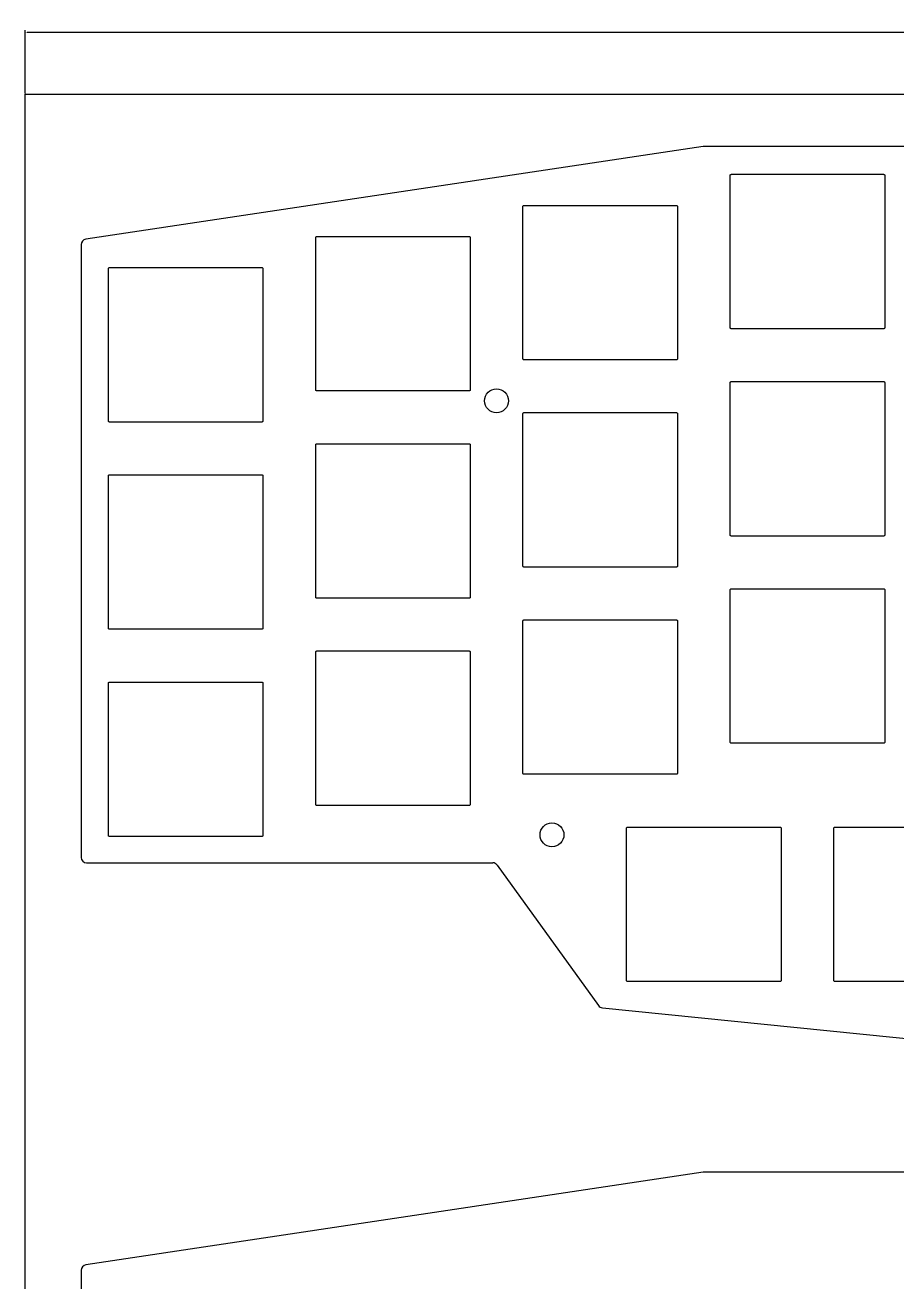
# Model space of a CAD drawing. Extents: x 0 to 308, y 0 to 306.
# Drawn here: x 0 to 80.2, y 190.7 to 306.3 of the extents above; entities that cross this region are included whole.
import ezdxf

# ---------------------------------------------------------------- set-up
doc = ezdxf.new("R2010")
doc.units = 0
doc.layers.get('0').update_dxf_attribs({"linetype": 'CONTINUOUS'})
doc.layers.get('Defpoints').update_dxf_attribs({"linetype": 'CONTINUOUS'})
doc.layers.add('BLACK', color=7, linetype='CONTINUOUS')
doc.dimstyles.new('ISO-25', dxfattribs={"dimtxt": 2.5, "dimasz": 2.5, "dimexe": 1.25, "dimexo": 0.625, "dimtad": 1, "dimtxsty": 'Standard', "dimcen": 2.5, "dimadec": 0, "dimazin": 0, "dimtfac": 1, "dimtmove": 0, "dimatfit": 3, "dimfxl": 1, "dimarcsym": 0})

# ---------------------------------------------------------------- blocks, each defined once
blk = doc.blocks.new('*D22')
at = {"color": 0, "linetype": 'ByBlock', "lineweight": -2}
for p, q in [((0, 300.06), (0, 305.86)), ((0.18, 305.68), (146.91, 305.68)), ((299.82, 305.68), (153.09, 305.68)), ((300, 300.06), (300, 305.86))]:
    blk.add_line(p, q, dxfattribs=at)
at = {"color": 0}
for points in [[(0.18, 305.71), (0.18, 305.65), (0, 305.68)], [(299.82, 305.65), (299.82, 305.71), (300, 305.68)]]:
    blk.add_solid(points, dxfattribs=at)
at = {"layer": 'Defpoints', "color": 0}
for p in [(300, 305.68), (0, 300), (300, 300)]:
    blk.add_point(p, dxfattribs=at)
at = {"color": 0, "linetype": 'ByBlock', "insert": (150, 305.68), "char_height": 1, "attachment_point": 5}
blk.add_mtext('\\A1;300.0000', dxfattribs=at)

msp = doc.modelspace()

# ---------------------------------------------------------------- linework, layer by layer
at = {"linetype": 'ByBlock'}
msp.add_lwpolyline([(0, 0), (0, 300), (300, 300), (300, 0)], close=True, dxfattribs=at)
at = {"color": 1, "linetype": 'ByBlock'}
for centre in [(43.32245, 271.80424), (48.42245, 231.90424)]:
    msp.add_circle(centre, 1.1, dxfattribs=at)
at = {"layer": 'BLACK', "color": 1, "linetype": 'Continuous'}
for p, q in [((62.32435, 295.18164), (5.57311, 286.64914)), ((81.42055, 295.18164), (62.32435, 295.18164)), ((64.80642, 292.52032), (64.80832, 292.53992)), ((64.80692, 292.51542), (64.80642, 292.52032)), ((64.80692, 278.52592), (64.80692, 292.51542)), ((64.80832, 292.53992), (64.81412, 292.55882)), ((64.81412, 292.55882), (64.82342, 292.57612)), ((64.82342, 292.57612), (64.83582, 292.59142)), ((64.83582, 292.59142), (64.85112, 292.60382)), ((64.85112, 292.60382), (64.86842, 292.61312)), ((64.86842, 292.61312), (64.88732, 292.61892)), ((64.88732, 292.61892), (64.90202, 292.62032)), ((64.90202, 292.62032), (64.90692, 292.62082)), ((64.90692, 292.62082), (64.91182, 292.62032)), ((64.91182, 292.62032), (78.90132, 292.62032)), ((78.90132, 292.62032), (78.90622, 292.62082)), ((78.90622, 292.62082), (78.91112, 292.62032)), ((78.91112, 292.62032), (78.92582, 292.61892)), ((78.92582, 292.61892), (78.94472, 292.61312)), ((78.94472, 292.61312), (78.96202, 292.60382)), ((78.96202, 292.60382), (78.97732, 292.59142)), ((78.97732, 292.59142), (78.98972, 292.57612)), ((78.98972, 292.57612), (78.99902, 292.55882)), ((78.99902, 292.55882), (79.00482, 292.53992)), ((79.00482, 292.53992), (79.00672, 292.52032)), ((79.00672, 292.52032), (79.00622, 292.51542)), ((79.00622, 292.51542), (79.00622, 278.52592)), ((45.75642, 289.66382), (45.75832, 289.68342)), ((45.75692, 289.65892), (45.75642, 289.66382)), ((45.75692, 275.66912), (45.75692, 289.65892)), ((45.75832, 289.68342), (45.76412, 289.70232)), ((45.76412, 289.70232), (45.77342, 289.71962)), ((45.77342, 289.71962), (45.78582, 289.73492)), ((45.78582, 289.73492), (45.80112, 289.74732)), ((45.80112, 289.74732), (45.81842, 289.75662)), ((45.81842, 289.75662), (45.83732, 289.76242)), ((45.83732, 289.76242), (45.85202, 289.76382)), ((45.85202, 289.76382), (45.85692, 289.76432)), ((45.85692, 289.76432), (45.86182, 289.76382)), ((45.86182, 289.76382), (59.85132, 289.76382)), ((59.85132, 289.76382), (59.85622, 289.76432)), ((59.85622, 289.76432), (59.86112, 289.76382)), ((59.86112, 289.76382), (59.87582, 289.76242)), ((59.87582, 289.76242), (59.89472, 289.75662)), ((59.89472, 289.75662), (59.91202, 289.74732)), ((59.91202, 289.74732), (59.92732, 289.73492)), ((59.92732, 289.73492), (59.93972, 289.71962)), ((59.93972, 289.71962), (59.94902, 289.70232)), ((59.94902, 289.70232), (59.95482, 289.68342)), ((59.95482, 289.68342), (59.95672, 289.66382)), ((59.95672, 289.66382), (59.95622, 289.65892)), ((59.95622, 289.65892), (59.95622, 275.66912)), ((26.70642, 286.80562), (26.70832, 286.82522)), ((26.70692, 286.80072), (26.70642, 286.80562)), ((26.70692, 272.81092), (26.70692, 286.80072)), ((26.70832, 286.82522), (26.71412, 286.84412)), ((26.71412, 286.84412), (26.72342, 286.86142)), ((26.72342, 286.86142), (26.73582, 286.87672)), ((26.73582, 286.87672), (26.75112, 286.88912)), ((26.75112, 286.88912), (26.76842, 286.89842)), ((26.76842, 286.89842), (26.78732, 286.90422)), ((26.78732, 286.90422), (26.80202, 286.90562)), ((26.80202, 286.90562), (26.80692, 286.90612)), ((26.80692, 286.90612), (26.81182, 286.90562)), ((26.81182, 286.90562), (40.80132, 286.90562)), ((40.80132, 286.90562), (40.80622, 286.90612)), ((40.80622, 286.90612), (40.81112, 286.90562)), ((40.81112, 286.90562), (40.82582, 286.90422)), ((40.82582, 286.90422), (40.84472, 286.89842)), ((40.84472, 286.89842), (40.86202, 286.88912)), ((40.86202, 286.88912), (40.87732, 286.87672)), ((40.87732, 286.87672), (40.88972, 286.86142)), ((40.88972, 286.86142), (40.89902, 286.84412)), ((40.89902, 286.84412), (40.90482, 286.82522)), ((40.90482, 286.82522), (40.90672, 286.80562)), ((40.90672, 286.80562), (40.90622, 286.80072)), ((40.90622, 286.80072), (40.90622, 272.81092)), ((5.14745, 286.1547), (5.14745, 229.83164)), ((7.65642, 283.94882), (7.65832, 283.96842)), ((7.65692, 283.94392), (7.65642, 283.94882)), ((7.65692, 269.95302), (7.65692, 283.94392)), ((7.65832, 283.96842), (7.66402, 283.98732)), ((7.66402, 283.98732), (7.67332, 284.00462)), ((7.67332, 284.00462), (7.68582, 284.01992)), ((7.68582, 284.01992), (7.70102, 284.03232)), ((7.70102, 284.03232), (7.71842, 284.04162)), ((7.71842, 284.04162), (7.73732, 284.04742)), ((7.73732, 284.04742), (7.75202, 284.04882)), ((7.75202, 284.04882), (7.75692, 284.04932)), ((7.75692, 284.04932), (7.76182, 284.04882)), ((7.76182, 284.04882), (21.75152, 284.04882)), ((21.75152, 284.04882), (21.75642, 284.04932)), ((21.75642, 284.04932), (21.76132, 284.04882)), ((21.76132, 284.04882), (21.77602, 284.04742)), ((21.77602, 284.04742), (21.79492, 284.04162)), ((21.79492, 284.04162), (21.81222, 284.03232)), ((21.81222, 284.03232), (21.82752, 284.01992)), ((21.82752, 284.01992), (21.83992, 284.00462)), ((21.83992, 284.00462), (21.84922, 283.98732)), ((21.84922, 283.98732), (21.85502, 283.96842)), ((21.85502, 283.96842), (21.85692, 283.94882)), ((21.85692, 283.94882), (21.85642, 283.94392)), ((21.85642, 283.94392), (21.85642, 269.95302)), ((64.80642, 278.52102), (64.80692, 278.52592)), ((64.80832, 278.50142), (64.80642, 278.52102)), ((64.81412, 278.48252), (64.80832, 278.50142)), ((64.82342, 278.46522), (64.81412, 278.48252)), ((64.83122, 278.45572), (64.82342, 278.46522)), ((64.83582, 278.44992), (64.83122, 278.45572)), ((64.85112, 278.43752), (64.83582, 278.44992)), ((64.86842, 278.42822), (64.85112, 278.43752)), ((64.88732, 278.42242), (64.86842, 278.42822)), ((64.90692, 278.42052), (64.88732, 278.42242)), ((64.91182, 278.42102), (64.90692, 278.42052)), ((78.90132, 278.42102), (64.91182, 278.42102)), ((78.90622, 278.42052), (78.90132, 278.42102)), ((78.91112, 278.42102), (78.90622, 278.42052)), ((78.92582, 278.42242), (78.91112, 278.42102)), ((78.94472, 278.42822), (78.92582, 278.42242)), ((78.96202, 278.43752), (78.94472, 278.42822)), ((78.97732, 278.44992), (78.96202, 278.43752)), ((78.98972, 278.46522), (78.97732, 278.44992)), ((78.99902, 278.48252), (78.98972, 278.46522)), ((79.00482, 278.50142), (78.99902, 278.48252)), ((79.00672, 278.52102), (79.00482, 278.50142)), ((79.00622, 278.52592), (79.00672, 278.52102)), ((45.75642, 275.66422), (45.75692, 275.66912)), ((45.75832, 275.64462), (45.75642, 275.66422)), ((45.76412, 275.62572), (45.75832, 275.64462)), ((45.77342, 275.60842), (45.76412, 275.62572)), ((45.77932, 275.60112), (45.77342, 275.60842)), ((45.78582, 275.59312), (45.77932, 275.60112)), ((45.80112, 275.58072), (45.78582, 275.59312)), ((45.81842, 275.57142), (45.80112, 275.58072)), ((45.83732, 275.56562), (45.81842, 275.57142)), ((45.85692, 275.56372), (45.83732, 275.56562)), ((45.86182, 275.56422), (45.85692, 275.56372)), ((59.85132, 275.56422), (45.86182, 275.56422)), ((59.85622, 275.56372), (59.85132, 275.56422)), ((59.86112, 275.56422), (59.85622, 275.56372)), ((59.87582, 275.56562), (59.86112, 275.56422)), ((59.89472, 275.57142), (59.87582, 275.56562)), ((59.91202, 275.58072), (59.89472, 275.57142)), ((59.92732, 275.59312), (59.91202, 275.58072)), ((59.93972, 275.60842), (59.92732, 275.59312)), ((59.94902, 275.62572), (59.93972, 275.60842)), ((59.95482, 275.64462), (59.94902, 275.62572)), ((59.95672, 275.66422), (59.95482, 275.64462)), ((59.95622, 275.66912), (59.95672, 275.66422)), ((64.80642, 273.47022), (64.80692, 273.47512)), ((64.80692, 273.46532), (64.80642, 273.47022)), ((64.80652, 273.48882), (64.80802, 273.50352)), ((64.80692, 273.48512), (64.80652, 273.48882)), ((64.80692, 273.47512), (64.80692, 273.48512)), ((64.80692, 272.48512), (64.80692, 273.46532)), ((64.80802, 273.50352), (64.81232, 273.51762)), ((64.81232, 273.51762), (64.81922, 273.53072)), ((64.81922, 273.53072), (64.82862, 273.54212)), ((64.82862, 273.54212), (64.84002, 273.55152)), ((64.84002, 273.55152), (64.85312, 273.55842)), ((64.85312, 273.55842), (64.86722, 273.56272)), ((64.86722, 273.56272), (64.86802, 273.56282)), ((64.86802, 273.56282), (64.86842, 273.56302)), ((64.86842, 273.56302), (64.88732, 273.56882)), ((64.88732, 273.56882), (64.90202, 273.57022)), ((64.90202, 273.57022), (64.90692, 273.57072)), ((64.90692, 273.57072), (64.91182, 273.57022)), ((64.91182, 273.57022), (78.90132, 273.57022)), ((78.90132, 273.57022), (78.90622, 273.57072)), ((78.90622, 273.57072), (78.91112, 273.57022)), ((78.91112, 273.57022), (78.92582, 273.56882)), ((78.92582, 273.56882), (78.94472, 273.56302)), ((78.94472, 273.56302), (78.96202, 273.55372)), ((78.96202, 273.55372), (78.97732, 273.54132)), ((78.97732, 273.54132), (78.98972, 273.52602)), ((78.98972, 273.52602), (78.99902, 273.50872)), ((78.99902, 273.50872), (79.00482, 273.48982)), ((79.00482, 273.48982), (79.00672, 273.47022)), ((79.00672, 273.47022), (79.00622, 273.46532)), ((79.00622, 273.46532), (79.00622, 259.47592)), ((26.70642, 272.80602), (26.70692, 272.81092)), ((26.70832, 272.78642), (26.70642, 272.80602)), ((26.71412, 272.76752), (26.70832, 272.78642)), ((26.72342, 272.75022), (26.71412, 272.76752)), ((26.73272, 272.73882), (26.72342, 272.75022)), ((26.73582, 272.73492), (26.73272, 272.73882)), ((26.75112, 272.72252), (26.73582, 272.73492)), ((26.76842, 272.71322), (26.75112, 272.72252)), ((26.78732, 272.70742), (26.76842, 272.71322)), ((26.80692, 272.70552), (26.78732, 272.70742)), ((26.81182, 272.70602), (26.80692, 272.70552)), ((40.80132, 272.70602), (26.81182, 272.70602)), ((40.80622, 272.70552), (40.80132, 272.70602)), ((40.81112, 272.70602), (40.80622, 272.70552)), ((40.82582, 272.70742), (40.81112, 272.70602)), ((40.84472, 272.71322), (40.82582, 272.70742)), ((40.86202, 272.72252), (40.84472, 272.71322)), ((40.87732, 272.73492), (40.86202, 272.72252)), ((40.88972, 272.75022), (40.87732, 272.73492)), ((40.89902, 272.76752), (40.88972, 272.75022)), ((40.90482, 272.78642), (40.89902, 272.76752)), ((40.90672, 272.80602), (40.90482, 272.78642)), ((40.90622, 272.81092), (40.90672, 272.80602)), ((64.80692, 259.49252), (64.80692, 272.48512)), ((64.80692, 272.48512), (64.80692, 272.48512)), ((45.75642, 270.61382), (45.75832, 270.63342)), ((45.75692, 270.60892), (45.75642, 270.61382)), ((45.75692, 256.61912), (45.75692, 270.60892)), ((45.75832, 270.63342), (45.76412, 270.65232)), ((45.76412, 270.65232), (45.77342, 270.66962)), ((45.77342, 270.66962), (45.78582, 270.68492)), ((45.78582, 270.68492), (45.80112, 270.69732)), ((45.80112, 270.69732), (45.81842, 270.70662)), ((45.81842, 270.70662), (45.83732, 270.71242)), ((45.83732, 270.71242), (45.85202, 270.71382)), ((45.85202, 270.71382), (45.85692, 270.71432)), ((45.85692, 270.71432), (45.86182, 270.71382)), ((45.86182, 270.71382), (59.85132, 270.71382)), ((59.85132, 270.71382), (59.85622, 270.71432)), ((59.85622, 270.71432), (59.86112, 270.71382)), ((59.86112, 270.71382), (59.87582, 270.71242)), ((59.87582, 270.71242), (59.89472, 270.70662)), ((59.89472, 270.70662), (59.91202, 270.69732)), ((59.91202, 270.69732), (59.92732, 270.68492)), ((59.92732, 270.68492), (59.93972, 270.66962)), ((59.93972, 270.66962), (59.94902, 270.65232)), ((59.94902, 270.65232), (59.95482, 270.63342)), ((59.95482, 270.63342), (59.95502, 270.63132)), ((59.95502, 270.63132), (59.95582, 270.62852)), ((59.95582, 270.62852), (59.95732, 270.61382)), ((59.95732, 270.61382), (59.95692, 270.61012)), ((59.95692, 270.61012), (59.95692, 269.61012)), ((7.65642, 269.94812), (7.65692, 269.95302)), ((7.65832, 269.92852), (7.65642, 269.94812)), ((7.66402, 269.90962), (7.65832, 269.92852)), ((7.67332, 269.89232), (7.66402, 269.90962)), ((7.68462, 269.87852), (7.67332, 269.89232)), ((7.68582, 269.87702), (7.68462, 269.87852)), ((7.70102, 269.86462), (7.68582, 269.87702)), ((7.71842, 269.85532), (7.70102, 269.86462)), ((7.73732, 269.84952), (7.71842, 269.85532)), ((7.75692, 269.84762), (7.73732, 269.84952)), ((7.76182, 269.84812), (7.75692, 269.84762)), ((21.75152, 269.84812), (7.76182, 269.84812)), ((21.75642, 269.84762), (21.75152, 269.84812)), ((21.76132, 269.84812), (21.75642, 269.84762)), ((21.77602, 269.84952), (21.76132, 269.84812)), ((21.79492, 269.85532), (21.77602, 269.84952)), ((21.81222, 269.86462), (21.79492, 269.85532)), ((21.82752, 269.87702), (21.81222, 269.86462)), ((21.83992, 269.89232), (21.82752, 269.87702)), ((21.84922, 269.90962), (21.83992, 269.89232)), ((21.85502, 269.92852), (21.84922, 269.90962)), ((21.85692, 269.94812), (21.85502, 269.92852)), ((21.85642, 269.95302), (21.85692, 269.94812)), ((59.95692, 269.61012), (59.95622, 269.60302)), ((59.95622, 269.60302), (59.95622, 257.62462)), ((26.70642, 267.75562), (26.70832, 267.77522)), ((26.70692, 267.75072), (26.70642, 267.75562)), ((26.70692, 253.76092), (26.70692, 267.75072)), ((26.70832, 267.77522), (26.71412, 267.79412)), ((26.71412, 267.79412), (26.72342, 267.81142)), ((26.72342, 267.81142), (26.73582, 267.82672)), ((26.73582, 267.82672), (26.75112, 267.83912)), ((26.75112, 267.83912), (26.76842, 267.84842)), ((26.76842, 267.84842), (26.78732, 267.85422)), ((26.78732, 267.85422), (26.80202, 267.85562)), ((26.80202, 267.85562), (26.80692, 267.85612)), ((26.80692, 267.85612), (26.81182, 267.85562)), ((26.81182, 267.85562), (40.80132, 267.85562)), ((40.80132, 267.85562), (40.80622, 267.85612)), ((40.80622, 267.85612), (40.81112, 267.85562)), ((40.81112, 267.85562), (40.82582, 267.85422)), ((40.82582, 267.85422), (40.84472, 267.84842)), ((40.84472, 267.84842), (40.86202, 267.83912)), ((40.86202, 267.83912), (40.87732, 267.82672)), ((40.87732, 267.82672), (40.88972, 267.81142)), ((40.88972, 267.81142), (40.89902, 267.79412)), ((40.89902, 267.79412), (40.90482, 267.77522)), ((40.90482, 267.77522), (40.90672, 267.75562)), ((40.90672, 267.75562), (40.90622, 267.75072)), ((40.90622, 267.75072), (40.90622, 253.76092)), ((7.65642, 264.89882), (7.65832, 264.91842)), ((7.65692, 264.89392), (7.65642, 264.89882)), ((7.65692, 250.90302), (7.65692, 264.89392)), ((7.65832, 264.91842), (7.66402, 264.93732)), ((7.66402, 264.93732), (7.67332, 264.95462)), ((7.67332, 264.95462), (7.68582, 264.96992)), ((7.68582, 264.96992), (7.70102, 264.98232)), ((7.70102, 264.98232), (7.71842, 264.99162)), ((7.71842, 264.99162), (7.73732, 264.99742)), ((7.73732, 264.99742), (7.75202, 264.99882)), ((7.75202, 264.99882), (7.75692, 264.99932)), ((7.75692, 264.99932), (7.76182, 264.99882)), ((7.76182, 264.99882), (21.75152, 264.99882)), ((21.75152, 264.99882), (21.75642, 264.99932)), ((21.75642, 264.99932), (21.76132, 264.99882)), ((21.76132, 264.99882), (21.77602, 264.99742)), ((21.77602, 264.99742), (21.79492, 264.99162)), ((21.79492, 264.99162), (21.81222, 264.98232)), ((21.81222, 264.98232), (21.82752, 264.96992)), ((21.82752, 264.96992), (21.83992, 264.95462)), ((21.83992, 264.95462), (21.84922, 264.93732)), ((21.84922, 264.93732), (21.85502, 264.91842)), ((21.85502, 264.91842), (21.85692, 264.89882)), ((21.85692, 264.89882), (21.85642, 264.89392)), ((21.85642, 264.89392), (21.85642, 250.90302)), ((64.80642, 259.47102), (64.80692, 259.47592)), ((64.80832, 259.45142), (64.80642, 259.47102)), ((64.80652, 259.48882), (64.80692, 259.49252)), ((64.80692, 259.48512), (64.80652, 259.48882)), ((64.80692, 259.47592), (64.80692, 259.48512)), ((64.81412, 259.43252), (64.80832, 259.45142)), ((64.82342, 259.41522), (64.81412, 259.43252)), ((64.83582, 259.39992), (64.82342, 259.41522)), ((64.85112, 259.38752), (64.83582, 259.39992)), ((64.86842, 259.37822), (64.85112, 259.38752)), ((64.88732, 259.37242), (64.86842, 259.37822)), ((64.90692, 259.37052), (64.88732, 259.37242)), ((64.91182, 259.37102), (64.90692, 259.37052)), ((78.90132, 259.37102), (64.91182, 259.37102)), ((78.90622, 259.37052), (78.90132, 259.37102)), ((78.91112, 259.37102), (78.90622, 259.37052)), ((78.92062, 259.37192), (78.91112, 259.37102)), ((78.92582, 259.37242), (78.92062, 259.37192)), ((78.94472, 259.37822), (78.92582, 259.37242)), ((78.96202, 259.38752), (78.94472, 259.37822)), ((78.97732, 259.39992), (78.96202, 259.38752)), ((78.98972, 259.41522), (78.97732, 259.39992)), ((78.99902, 259.43252), (78.98972, 259.41522)), ((79.00482, 259.45142), (78.99902, 259.43252)), ((79.00522, 259.45572), (79.00482, 259.45142)), ((79.00672, 259.47102), (79.00522, 259.45572)), ((79.00622, 259.47592), (79.00672, 259.47102)), ((59.95622, 257.62462), (59.95692, 257.61752)), ((59.95692, 257.61752), (59.95692, 256.61752)), ((45.75642, 256.61422), (45.75692, 256.61912)), ((45.75832, 256.59462), (45.75642, 256.61422)), ((45.76412, 256.57572), (45.75832, 256.59462)), ((45.77342, 256.55842), (45.76412, 256.57572)), ((45.77932, 256.55112), (45.77342, 256.55842)), ((45.78582, 256.54312), (45.77932, 256.55112)), ((45.80112, 256.53072), (45.78582, 256.54312)), ((45.81842, 256.52142), (45.80112, 256.53072)), ((45.83732, 256.51562), (45.81842, 256.52142)), ((45.85692, 256.51372), (45.83732, 256.51562)), ((45.86182, 256.51422), (45.85692, 256.51372)), ((59.85132, 256.51422), (45.86182, 256.51422)), ((59.85622, 256.51372), (59.85132, 256.51422)), ((59.86112, 256.51422), (59.85622, 256.51372)), ((59.87582, 256.51562), (59.86112, 256.51422)), ((59.89472, 256.52142), (59.87582, 256.51562)), ((59.91202, 256.53072), (59.89472, 256.52142)), ((59.92732, 256.54312), (59.91202, 256.53072)), ((59.93972, 256.55842), (59.92732, 256.54312)), ((59.94902, 256.57572), (59.93972, 256.55842)), ((59.95482, 256.59462), (59.94902, 256.57572)), ((59.95492, 256.59612), (59.95482, 256.59462)), ((59.95582, 256.59912), (59.95492, 256.59612)), ((59.95732, 256.61382), (59.95582, 256.59912)), ((59.95692, 256.61752), (59.95732, 256.61382)), ((64.80642, 254.42022), (64.80832, 254.43982)), ((64.80692, 254.41532), (64.80642, 254.42022)), ((64.80692, 240.42592), (64.80692, 254.41532)), ((64.80832, 254.43982), (64.81412, 254.45872)), ((64.81412, 254.45872), (64.82342, 254.47602)), ((64.82342, 254.47602), (64.83582, 254.49132)), ((64.83582, 254.49132), (64.85112, 254.50372)), ((64.85112, 254.50372), (64.86842, 254.51302)), ((64.86842, 254.51302), (64.88732, 254.51882)), ((64.88732, 254.51882), (64.90202, 254.52022)), ((64.90202, 254.52022), (64.90692, 254.52072)), ((64.90692, 254.52072), (64.91182, 254.52022)), ((64.91182, 254.52022), (78.90132, 254.52022)), ((78.90132, 254.52022), (78.90622, 254.52072)), ((78.90622, 254.52072), (78.91112, 254.52022)), ((78.91112, 254.52022), (78.92582, 254.51882)), ((78.92582, 254.51882), (78.94472, 254.51302)), ((78.94472, 254.51302), (78.96202, 254.50372)), ((78.96202, 254.50372), (78.97732, 254.49132)), ((78.97732, 254.49132), (78.98972, 254.47602)), ((78.98972, 254.47602), (78.99902, 254.45872)), ((78.99902, 254.45872), (79.00482, 254.43982)), ((79.00482, 254.43982), (79.00672, 254.42022)), ((79.00672, 254.42022), (79.00622, 254.41532)), ((79.00622, 254.41532), (79.00622, 240.42592)), ((26.70642, 253.75602), (26.70692, 253.76092)), ((26.70832, 253.73642), (26.70642, 253.75602)), ((26.71412, 253.71752), (26.70832, 253.73642)), ((26.72342, 253.70022), (26.71412, 253.71752)), ((26.73272, 253.68882), (26.72342, 253.70022)), ((26.73582, 253.68492), (26.73272, 253.68882)), ((26.75112, 253.67252), (26.73582, 253.68492)), ((26.76842, 253.66322), (26.75112, 253.67252)), ((26.78732, 253.65742), (26.76842, 253.66322)), ((26.80692, 253.65552), (26.78732, 253.65742)), ((26.81182, 253.65602), (26.80692, 253.65552)), ((40.80132, 253.65602), (26.81182, 253.65602)), ((40.80622, 253.65552), (40.80132, 253.65602)), ((40.81112, 253.65602), (40.80622, 253.65552)), ((40.82582, 253.65742), (40.81112, 253.65602)), ((40.84472, 253.66322), (40.82582, 253.65742)), ((40.86202, 253.67252), (40.84472, 253.66322)), ((40.87732, 253.68492), (40.86202, 253.67252)), ((40.88972, 253.70022), (40.87732, 253.68492)), ((40.89902, 253.71752), (40.88972, 253.70022)), ((40.90482, 253.73642), (40.89902, 253.71752)), ((40.90672, 253.75602), (40.90482, 253.73642)), ((40.90622, 253.76092), (40.90672, 253.75602)), ((7.65642, 250.89812), (7.65692, 250.90302)), ((7.65832, 250.87852), (7.65642, 250.89812)), ((21.85692, 250.89812), (21.85502, 250.87852)), ((21.85642, 250.90302), (21.85692, 250.89812)), ((45.75642, 251.56382), (45.75832, 251.58342)), ((45.75692, 251.55892), (45.75642, 251.56382)), ((45.75692, 237.56912), (45.75692, 251.55892)), ((45.75832, 251.58342), (45.76412, 251.60232)), ((45.76412, 251.60232), (45.77342, 251.61962)), ((45.77342, 251.61962), (45.78582, 251.63492)), ((45.78582, 251.63492), (45.80112, 251.64732)), ((45.80112, 251.64732), (45.81842, 251.65662)), ((45.81842, 251.65662), (45.83732, 251.66242)), ((45.83732, 251.66242), (45.85202, 251.66382)), ((45.85202, 251.66382), (45.85692, 251.66432)), ((45.85692, 251.66432), (45.86182, 251.66382)), ((45.86182, 251.66382), (59.85132, 251.66382)), ((59.85132, 251.66382), (59.85622, 251.66432)), ((59.85622, 251.66432), (59.86112, 251.66382)), ((59.86112, 251.66382), (59.87582, 251.66242)), ((59.87582, 251.66242), (59.89472, 251.65662)), ((59.89472, 251.65662), (59.91202, 251.64732)), ((59.91202, 251.64732), (59.92732, 251.63492)), ((59.92732, 251.63492), (59.93972, 251.61962)), ((59.93972, 251.61962), (59.94902, 251.60232)), ((59.94902, 251.60232), (59.95482, 251.58342)), ((59.95482, 251.58342), (59.95672, 251.56382)), ((59.95672, 251.56382), (59.95622, 251.55892)), ((59.95622, 251.55892), (59.95622, 237.56912)), ((7.66402, 250.85962), (7.65832, 250.87852)), ((7.67332, 250.84232), (7.66402, 250.85962)), ((7.68462, 250.82852), (7.67332, 250.84232)), ((7.68582, 250.82702), (7.68462, 250.82852)), ((7.70102, 250.81462), (7.68582, 250.82702)), ((7.71842, 250.80532), (7.70102, 250.81462)), ((7.73732, 250.79952), (7.71842, 250.80532)), ((7.75692, 250.79762), (7.73732, 250.79952)), ((7.76182, 250.79812), (7.75692, 250.79762)), ((21.75152, 250.79812), (7.76182, 250.79812)), ((21.75642, 250.79762), (21.75152, 250.79812)), ((21.76132, 250.79812), (21.75642, 250.79762)), ((21.77602, 250.79952), (21.76132, 250.79812)), ((21.79492, 250.80532), (21.77602, 250.79952)), ((21.81222, 250.81462), (21.79492, 250.80532)), ((21.82752, 250.82702), (21.81222, 250.81462)), ((21.83992, 250.84232), (21.82752, 250.82702)), ((21.84922, 250.85962), (21.83992, 250.84232)), ((21.85502, 250.87852), (21.84922, 250.85962)), ((26.70642, 248.70562), (26.70832, 248.72522)), ((26.70692, 248.70072), (26.70642, 248.70562)), ((26.70692, 234.71092), (26.70692, 248.70072)), ((26.70832, 248.72522), (26.71412, 248.74412)), ((26.71412, 248.74412), (26.72342, 248.76142)), ((26.72342, 248.76142), (26.73582, 248.77672)), ((26.73582, 248.77672), (26.75112, 248.78912)), ((26.75112, 248.78912), (26.76842, 248.79842)), ((26.76842, 248.79842), (26.78732, 248.80422)), ((26.78732, 248.80422), (26.80202, 248.80562)), ((26.80202, 248.80562), (26.80692, 248.80612)), ((26.80692, 248.80612), (26.81182, 248.80562)), ((26.81182, 248.80562), (40.80132, 248.80562)), ((40.80132, 248.80562), (40.80622, 248.80612)), ((40.80622, 248.80612), (40.81112, 248.80562)), ((40.81112, 248.80562), (40.82582, 248.80422)), ((40.82582, 248.80422), (40.84472, 248.79842)), ((40.84472, 248.79842), (40.86202, 248.78912)), ((40.86202, 248.78912), (40.87732, 248.77672)), ((40.87732, 248.77672), (40.88972, 248.76142)), ((40.88972, 248.76142), (40.89902, 248.74412)), ((40.89902, 248.74412), (40.90482, 248.72522)), ((40.90482, 248.72522), (40.90672, 248.70562)), ((40.90672, 248.70562), (40.90622, 248.70072)), ((40.90622, 248.70072), (40.90622, 234.71092)), ((7.65642, 245.84882), (7.65832, 245.86842)), ((7.65692, 245.84392), (7.65642, 245.84882)), ((7.65692, 231.85302), (7.65692, 245.84392)), ((7.65832, 245.86842), (7.66402, 245.88732)), ((7.66402, 245.88732), (7.67332, 245.90462)), ((7.67332, 245.90462), (7.68582, 245.91992)), ((7.68582, 245.91992), (7.70102, 245.93232)), ((7.70102, 245.93232), (7.71842, 245.94162)), ((7.71842, 245.94162), (7.73732, 245.94742)), ((7.73732, 245.94742), (7.75202, 245.94882)), ((7.75202, 245.94882), (7.75692, 245.94932)), ((7.75692, 245.94932), (7.76182, 245.94882)), ((7.76182, 245.94882), (21.75152, 245.94882)), ((21.75152, 245.94882), (21.75642, 245.94932)), ((21.75642, 245.94932), (21.76132, 245.94882)), ((21.76132, 245.94882), (21.77602, 245.94742)), ((21.77602, 245.94742), (21.79492, 245.94162)), ((21.79492, 245.94162), (21.81222, 245.93232)), ((21.81222, 245.93232), (21.82752, 245.91992)), ((21.82752, 245.91992), (21.83992, 245.90462)), ((21.83992, 245.90462), (21.84922, 245.88732)), ((21.84922, 245.88732), (21.85502, 245.86842)), ((21.85502, 245.86842), (21.85692, 245.84882)), ((21.85692, 245.84882), (21.85642, 245.84392)), ((21.85642, 245.84392), (21.85642, 231.85302)), ((64.80642, 240.42102), (64.80692, 240.42592)), ((64.80832, 240.40142), (64.80642, 240.42102)), ((64.81412, 240.38252), (64.80832, 240.40142)), ((64.82342, 240.36522), (64.81412, 240.38252)), ((64.83122, 240.35572), (64.82342, 240.36522)), ((64.83582, 240.34992), (64.83122, 240.35572)), ((64.85112, 240.33752), (64.83582, 240.34992)), ((64.86842, 240.32822), (64.85112, 240.33752)), ((64.88732, 240.32242), (64.86842, 240.32822)), ((64.90692, 240.32052), (64.88732, 240.32242)), ((64.91182, 240.32102), (64.90692, 240.32052)), ((78.90132, 240.32102), (64.91182, 240.32102)), ((78.90622, 240.32052), (78.90132, 240.32102)), ((78.91112, 240.32102), (78.90622, 240.32052)), ((78.92582, 240.32242), (78.91112, 240.32102)), ((78.94472, 240.32822), (78.92582, 240.32242)), ((78.96202, 240.33752), (78.94472, 240.32822)), ((78.97732, 240.34992), (78.96202, 240.33752)), ((78.98972, 240.36522), (78.97732, 240.34992)), ((78.99902, 240.38252), (78.98972, 240.36522)), ((79.00482, 240.40142), (78.99902, 240.38252)), ((79.00672, 240.42102), (79.00482, 240.40142)), ((79.00622, 240.42592), (79.00672, 240.42102)), ((45.75642, 237.56422), (45.75692, 237.56912)), ((45.75832, 237.54462), (45.75642, 237.56422)), ((45.76412, 237.52572), (45.75832, 237.54462)), ((45.77342, 237.50842), (45.76412, 237.52572)), ((45.77932, 237.50112), (45.77342, 237.50842)), ((45.78582, 237.49312), (45.77932, 237.50112)), ((45.80112, 237.48072), (45.78582, 237.49312)), ((45.81842, 237.47142), (45.80112, 237.48072)), ((45.83732, 237.46562), (45.81842, 237.47142)), ((45.85692, 237.46372), (45.83732, 237.46562)), ((45.86182, 237.46422), (45.85692, 237.46372)), ((59.85132, 237.46422), (45.86182, 237.46422)), ((59.85622, 237.46372), (59.85132, 237.46422)), ((59.86112, 237.46422), (59.85622, 237.46372)), ((59.87582, 237.46562), (59.86112, 237.46422)), ((59.89472, 237.47142), (59.87582, 237.46562)), ((59.91202, 237.48072), (59.89472, 237.47142)), ((59.92732, 237.49312), (59.91202, 237.48072)), ((59.93972, 237.50842), (59.92732, 237.49312)), ((59.94902, 237.52572), (59.93972, 237.50842)), ((59.95482, 237.54462), (59.94902, 237.52572)), ((59.95672, 237.56422), (59.95482, 237.54462)), ((59.95622, 237.56912), (59.95672, 237.56422)), ((26.70642, 234.70602), (26.70692, 234.71092)), ((26.70832, 234.68642), (26.70642, 234.70602)), ((40.90672, 234.70602), (40.90482, 234.68642)), ((40.90622, 234.71092), (40.90672, 234.70602)), ((26.71412, 234.66752), (26.70832, 234.68642)), ((26.72342, 234.65022), (26.71412, 234.66752)), ((26.72952, 234.64262), (26.72342, 234.65022)), ((26.73582, 234.63492), (26.72952, 234.64262)), ((26.75112, 234.62252), (26.73582, 234.63492)), ((26.76842, 234.61322), (26.75112, 234.62252)), ((26.78732, 234.60742), (26.76842, 234.61322)), ((26.80692, 234.60552), (26.78732, 234.60742)), ((26.81182, 234.60602), (26.80692, 234.60552)), ((40.80132, 234.60602), (26.81182, 234.60602)), ((40.80622, 234.60552), (40.80132, 234.60602)), ((40.81112, 234.60602), (40.80622, 234.60552)), ((40.82582, 234.60742), (40.81112, 234.60602)), ((40.84472, 234.61322), (40.82582, 234.60742)), ((40.86202, 234.62252), (40.84472, 234.61322)), ((40.87732, 234.63492), (40.86202, 234.62252)), ((40.88972, 234.65022), (40.87732, 234.63492)), ((40.89902, 234.66752), (40.88972, 234.65022)), ((40.90482, 234.68642), (40.89902, 234.66752)), ((55.28142, 232.51382), (55.28332, 232.53342)), ((55.28192, 232.50892), (55.28142, 232.51382)), ((55.28192, 218.51912), (55.28192, 232.50892)), ((55.28332, 232.53342), (55.28912, 232.55232)), ((55.28912, 232.55232), (55.29842, 232.56962)), ((55.29842, 232.56962), (55.31082, 232.58492)), ((55.31082, 232.58492), (55.32612, 232.59732)), ((55.32612, 232.59732), (55.34342, 232.60662)), ((55.34342, 232.60662), (55.36232, 232.61242)), ((55.36232, 232.61242), (55.37702, 232.61382)), ((55.37702, 232.61382), (55.38192, 232.61432)), ((55.38192, 232.61432), (55.38682, 232.61382)), ((55.38682, 232.61382), (69.37632, 232.61382)), ((69.37632, 232.61382), (69.38122, 232.61432)), ((69.38122, 232.61432), (69.38612, 232.61382)), ((69.38612, 232.61382), (69.40082, 232.61242)), ((69.40082, 232.61242), (69.41972, 232.60662)), ((69.41972, 232.60662), (69.43702, 232.59732)), ((69.43702, 232.59732), (69.45232, 232.58492)), ((69.45232, 232.58492), (69.46472, 232.56962)), ((69.46472, 232.56962), (69.47402, 232.55232)), ((69.47402, 232.55232), (69.47982, 232.53342)), ((69.47982, 232.53342), (69.48172, 232.51382)), ((69.48172, 232.51382), (69.48122, 232.50892)), ((69.48122, 232.50892), (69.48122, 218.51912)), ((74.33142, 232.51382), (74.33332, 232.53342)), ((74.33192, 232.50892), (74.33142, 232.51382)), ((74.33192, 218.51912), (74.33192, 232.50892)), ((74.33332, 232.53342), (74.33912, 232.55232)), ((74.33912, 232.55232), (74.34842, 232.56962)), ((74.34842, 232.56962), (74.36082, 232.58492)), ((74.36082, 232.58492), (74.37612, 232.59732)), ((74.37612, 232.59732), (74.39342, 232.60662)), ((74.39342, 232.60662), (74.41232, 232.61242)), ((74.41232, 232.61242), (74.42702, 232.61382)), ((74.42702, 232.61382), (74.43192, 232.61432)), ((74.43192, 232.61432), (74.43682, 232.61382)), ((74.43682, 232.61382), (88.42592, 232.61382)), ((7.65642, 231.84812), (7.65692, 231.85302)), ((7.65832, 231.82852), (7.65642, 231.84812)), ((7.66402, 231.80962), (7.65832, 231.82852)), ((7.67332, 231.79232), (7.66402, 231.80962)), ((7.68462, 231.77852), (7.67332, 231.79232)), ((7.68582, 231.77702), (7.68462, 231.77852)), ((7.70102, 231.76462), (7.68582, 231.77702)), ((7.71842, 231.75532), (7.70102, 231.76462)), ((7.73732, 231.74952), (7.71842, 231.75532)), ((7.75692, 231.74762), (7.73732, 231.74952)), ((7.76182, 231.74812), (7.75692, 231.74762)), ((21.75152, 231.74812), (7.76182, 231.74812)), ((21.75642, 231.74762), (21.75152, 231.74812)), ((21.76132, 231.74812), (21.75642, 231.74762)), ((21.77602, 231.74952), (21.76132, 231.74812)), ((21.79492, 231.75532), (21.77602, 231.74952)), ((21.81222, 231.76462), (21.79492, 231.75532)), ((21.82752, 231.77702), (21.81222, 231.76462)), ((21.83992, 231.79232), (21.82752, 231.77702)), ((21.84922, 231.80962), (21.83992, 231.79232)), ((21.85502, 231.82852), (21.84922, 231.80962)), ((21.85692, 231.84812), (21.85502, 231.82852)), ((21.85642, 231.85302), (21.85692, 231.84812)), ((5.64745, 229.33164), (42.97956, 229.33164)), ((43.38498, 229.12428), (52.70461, 216.21258)), ((55.28142, 218.51422), (55.28192, 218.51912)), ((69.48122, 218.51912), (69.48172, 218.51422)), ((74.33142, 218.51422), (74.33192, 218.51912)), ((55.28332, 218.49462), (55.28142, 218.51422)), ((55.28912, 218.47572), (55.28332, 218.49462)), ((55.29842, 218.45842), (55.28912, 218.47572)), ((55.30432, 218.45112), (55.29842, 218.45842)), ((55.31082, 218.44312), (55.30432, 218.45112)), ((55.32612, 218.43072), (55.31082, 218.44312)), ((55.34342, 218.42142), (55.32612, 218.43072)), ((55.36232, 218.41562), (55.34342, 218.42142)), ((55.38192, 218.41372), (55.36232, 218.41562)), ((55.38682, 218.41422), (55.38192, 218.41372)), ((69.37632, 218.41422), (55.38682, 218.41422)), ((69.38122, 218.41372), (69.37632, 218.41422)), ((69.38612, 218.41422), (69.38122, 218.41372)), ((69.40082, 218.41562), (69.38612, 218.41422)), ((69.41972, 218.42142), (69.40082, 218.41562)), ((69.43702, 218.43072), (69.41972, 218.42142)), ((69.45232, 218.44312), (69.43702, 218.43072)), ((69.46472, 218.45842), (69.45232, 218.44312)), ((69.47402, 218.47572), (69.46472, 218.45842)), ((69.47982, 218.49462), (69.47402, 218.47572)), ((69.48172, 218.51422), (69.47982, 218.49462)), ((74.33332, 218.49462), (74.33142, 218.51422)), ((74.33912, 218.47572), (74.33332, 218.49462)), ((74.34842, 218.45842), (74.33912, 218.47572)), ((74.35432, 218.45112), (74.34842, 218.45842)), ((74.36082, 218.44312), (74.35432, 218.45112)), ((74.37612, 218.43072), (74.36082, 218.44312)), ((74.39342, 218.42142), (74.37612, 218.43072)), ((74.41232, 218.41562), (74.39342, 218.42142)), ((74.43192, 218.41372), (74.41232, 218.41562)), ((74.43682, 218.41422), (74.43192, 218.41372)), ((88.42592, 218.41422), (74.43682, 218.41422)), ((53.05976, 216.00775), (109.12273, 210.34193)), ((62.33076, 200.89882), (5.57952, 192.36631)), ((81.42696, 200.89882), (62.33076, 200.89882)), ((5.15386, 191.87187), (5.15386, 135.54882))]:
    msp.add_line(p, q, dxfattribs=at)
for centre, start, end in [((5.64745, 286.1547), 98.5503309, 180), ((5.64745, 229.83164), 180, 270), ((42.97956, 228.83164), 35.8216567, 90), ((53.11003, 216.50521), 215.8216567, 264.229182), ((5.65386, 191.87187), 98.5503309, 180)]:
    msp.add_arc(centre, 0.5, start, end, dxfattribs=at)

# ---------------------------------------------------------------- dimensions: what is measured, and where the dimension line sits
at = {"linetype": 'ByBlock'}
dim = msp.add_linear_dim(base=(300, 305.67751), p1=(0, 300), p2=(300, 300), dimstyle='ISO-25', override={"dimtxt": 1, "dimasz": 0.18, "dimexe": 0.18, "dimexo": 0.0625, "dimgap": 0.09, "dimtad": 0, "dimtih": 1, "dimtoh": 1, "dimdec": 4, "dimzin": 0, "dimdsep": 46, "dimcen": 0.09, "dimtdec": 4, "dimtofl": 0, "dimtmove": 1, "dimtolj": 1, "dimtzin": 0}, dxfattribs=at)
dim.commit()
dim.dimension.update_dxf_attribs({"geometry": '*D22', "text_midpoint": (150, 305.67751)})

doc.saveas('drawing.dxf')
